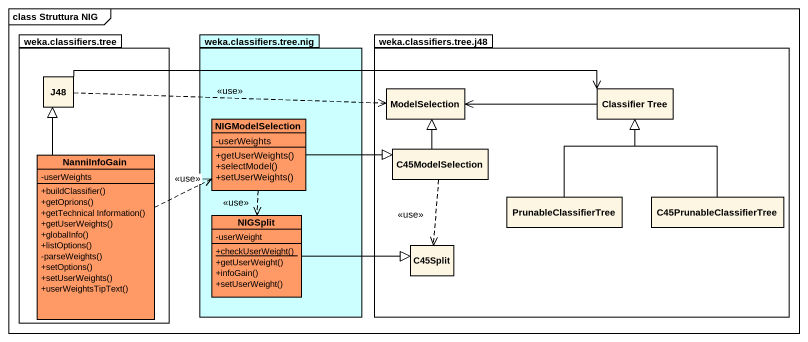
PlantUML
@startuml
mainframe class Struttura NIG
hide circle
hide empty members
skinparam classAttributeIconSize 0
package "weka.classifiers.tree" as weka_classifiers_tree {
  class J48
  class NanniInfoGain #FF9966 {
    -userWeights
    +buildClassifier()
    +getOprions()
    +getTechnical Information()
    +getUserWeights()
    +globalInfo()
    +listOptions()
    -parseWeights()
    +setOptions()
    +setUserWeights()
    +userWeightsTipText()
  }
}
package "weka.classifiers.tree.nig" as weka_classifiers_tree_nig #CCFFFF {
  class NIGModelSelection #FF9966 {
    -userWeights
    +getUserWeights()
    +selectModel()
    +setUserWeights()
  }
  class NIGSplit #FF9966 {
    -userWeight
    {static} +checkUserWeight()
    +getUserWeight()
    +infoGain()
    +setUserWeight()
  }
}
package "weka.classifiers.tree.j48" as weka_classifiers_tree_j48 {
  class ModelSelection
  class "Classifier Tree" as Classifier_Tree
  class C45ModelSelection
  class PrunableClassifierTree
  class C45PrunableClassifierTree
  class C45Split
}
J48 .right.> ModelSelection : <<use>>
J48 -right-> Classifier_Tree
Classifier_Tree -left-> ModelSelection
NIGModelSelection -right-|> C45ModelSelection
NIGModelSelection ..> NIGSplit : <<use>>
NanniInfoGain -up-|> J48
NanniInfoGain .right.> NIGModelSelection : <<use>>
C45ModelSelection -up-|> ModelSelection
C45ModelSelection ..> C45Split : <<use>>
PrunableClassifierTree -up-|> Classifier_Tree
C45PrunableClassifierTree -up-|> Classifier_Tree
NIGSplit -right-|> C45Split
@enduml
